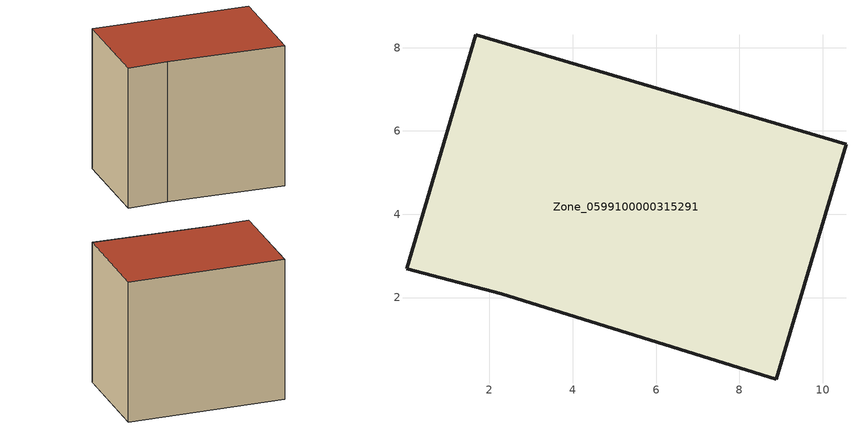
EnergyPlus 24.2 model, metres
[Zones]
Zone_0599100000315291
 floor ground (C_G): 8.89,0.04 2.29,2.1 0.01,2.69 1.67,8.31 10.56,5.68 z0.38
 wall outside (C_F): 8.89,0.04 10.56,5.68 1.67,8.31 0.01,2.69 2.29,2.1 8.89,0.04 z0.38:8.89
 roof outside (C_R): 2.29,2.1 8.89,0.04 10.56,5.68 1.67,8.31 0.01,2.69 z8.89
[BUILDING]
Pand.0599100000315291: North Axis=0; Terrain=City; Loads Convergence Tolerance Value=0.04; Temperature Convergence Tolerance Value=0.4; Solar Distribution=FullExterior; Maximum Number of Warmup Days=25; Minimum Number of Warmup Days=1
[Site:Location]
Rotterdam.The.Hague.AP_ZH_NLD Design_Conditions: Latitude=51.96; Longitude=4.45; Time Zone=1; Elevation=-4.5
[SITE:GROUNDTEMPERATURE:BUILDINGSURFACE]
18, 18, 18, 18, 18, 18, 18, 18, 18, 18, 18, 18
[MATERIAL] Thermal Absorptance=0.9; Solar Absorptance=0.7; Visible Absorptance=0.7
Name | Roughness | Thickness | Conductivity | Density | Specific Heat
G.TC.1975-1991 | MediumSmooth | 0.15 | 0.288461 | 540 | 1210
F.TC.1975-1991 | Rough | 0.3 | 0.230769 | 1920 | 840
R.TC.1975-1991 | MediumRough | 0.2 | 0.153846 | 1500 | 1000
[CONSTRUCTION]
C_G: G.TC.1975-1991
C_F: F.TC.1975-1991
C_R: R.TC.1975-1991
[ZONE]
Zone_0599100000315291: Type=1; Multiplier=1; Ceiling Height=Autocalculate; Volume=Autocalculate; Floor Area=autocalculate; Part of Total Floor Area=Yes
[ZONEINFILTRATION:DESIGNFLOWRATE]
Infil_Zone_0599100000315291: Zone or ZoneList or Space or SpaceList=Zone_0599100000315291; Schedule=AlwaysOn; Design Flow Rate Calculation Method=Flow/Area; Flow Rate per Floor Area=0.003; Constant Term Coefficient=1; Temperature Term Coefficient=0; Velocity Term Coefficient=0; Velocity Squared Term Coefficient=0
[HVACTEMPLATE:ZONE:IDEALLOADSAIRSYSTEM]
Zone_0599100000315291: Maximum Heating Supply Air Temperature=50; Minimum Cooling Supply Air Temperature=13; Maximum Heating Supply Air Humidity Ratio=0.0156; Minimum Cooling Supply Air Humidity Ratio=0.0077; Heating Limit=NoLimit; Cooling Limit=NoLimit; Dehumidification Control Type=ConstantSensibleHeatRatio; Cooling Sensible Heat Ratio=0.7; Dehumidification Setpoint=60; Humidification Control Type=None; Humidification Setpoint=30; Outdoor Air Method=None; Outdoor Air Flow Rate per Person=0.00944; Outdoor Air Flow Rate per Zone Floor Area=0; Outdoor Air Flow Rate per Zone=0; Demand Controlled Ventilation Type=None; Outdoor Air Economizer Type=NoEconomizer; Heat Recovery Type=None; Sensible Heat Recovery Effectiveness=0.7; Latent Heat Recovery Effectiveness=0.65
[ZONECONTROL:THERMOSTAT]
ThermostatControl_Zone_0599100000315291: Zone or ZoneList=Zone_0599100000315291; Control Type Schedule=DualSetpointControlType; Control 1=Thermostat_Zone_0599100000315291; Temperature Difference Between Cutout And Setpoint=0
[THERMOSTATSETPOINT:DUALSETPOINT]
Thermostat_Zone_0599100000315291: Heating Setpoint Temperature Schedule=HeatingSetpoint_Zone_0599100000315291; Cooling Setpoint Temperature Schedule=CoolingSetpoint_Zone_0599100000315291
[SCHEDULE:COMPACT]
HeatingSetpoint_Zone_0599100000315291: Through: 12/31, For: AllDays, Until: 24:00, 21
CoolingSetpoint_Zone_0599100000315291: Through: 12/31, For: AllDays, Until: 24:00, 24
DualSetpointControlType: Through: 12/31, For: AllDays, Until: 24:00, 4
AlwaysOn: Through: 12/31, For: AllDays, Until: 24:00, 1
